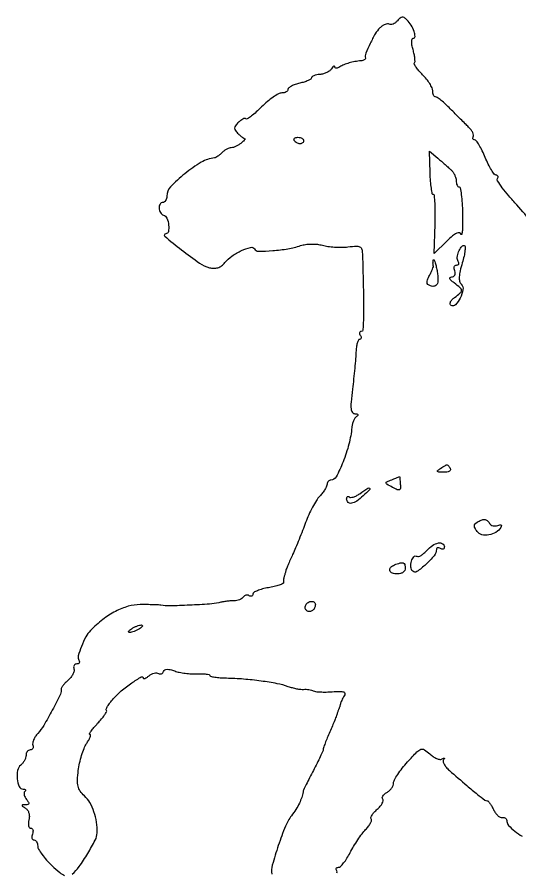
# Model space of a CAD drawing. Extents: x 1 to 280, y 1 to 370.
# Drawn here: x 0.7 to 129.3, y 151.6 to 370.4 of the extents above; entities that cross this region are included whole.
import ezdxf

# ---------------------------------------------------------------- set-up
doc = ezdxf.new("R2010")
doc.units = 0

msp = doc.modelspace()

# ---------------------------------------------------------------- linework, layer by layer
for points in [[(132.461617, 317.642578, 0.026261), (128.499715, 322.370542, -0.011642), (126.442923, 324.684181, -0.018266), (124.797073, 326.774954, -0.012815), (123.581997, 328.533126, -0.290988), (123.574499, 329.120542, 0.07998), (123.714233, 329.456695, 0.15818), (123.691552, 329.741659, 0.184158), (123.512723, 329.930786, 0.112759), (123.209716, 330, -0.238527), (122.759745, 330.22761, -0.020846), (122.023098, 331.321875, -0.023796), (121.222649, 332.775887, -0.016131), (120.445678, 334.5, 0.015168), (119.672658, 336.224204, 0.022555), (118.884214, 337.678125, 0.01905), (118.162017, 338.780191, 0.242757), (117.735962, 339, -0.111784), (117.450732, 339.064575, -0.183705), (117.281991, 339.241351, -0.158952), (117.2597, 339.507601, -0.080633), (117.389756, 339.821621, 0.192732), (117.465001, 340.252775, 0.060702), (117.249368, 340.88382, 0.050458), (116.811732, 341.595459, 0.037676), (116.198773, 342.28385, -0.002807), (115.34308, 343.11958, -0.000973), (114.117765, 344.334545, -0.000967), (112.773123, 345.678214, -0.001125), (111.5, 346.961106, 0.011593), (110.296211, 348.124379, 0.016063), (109.160937, 349.106068, 0.012568), (108.185435, 349.856489, 0.158581), (107.75, 349.998877, -0.195609), (107.463503, 350.115919, -0.086487), (107.220313, 350.453647, -0.066455), (107.055206, 350.953859, -0.046558), (107, 351.545455, 0.108958), (106.83128, 352.310509, 0.030881), (106.247822, 353.38911, 0.029545), (105.419414, 354.557684, 0.027419), (104.439394, 355.651515, -0.01724), (103.491684, 356.666933, -0.028077), (102.768797, 357.597774, -0.027328), (102.301182, 358.361292, -0.331467), (102.348, 358.681334, 0.203159), (102.486052, 359.02247, 0.02304), (102.432984, 359.871853, 0.024932), (102.265511, 360.920793, 0.017783), (101.978412, 362.075273, -0.024878), (101.707464, 363.234795, -0.050122), (101.632837, 364.169809, -0.078363), (101.743757, 364.7902, -0.319629), (102.038421, 365, 0.419603), (102.483219, 365.453043, 0.078815), (102.257395, 366.725292, 0.054904), (101.493963, 368.335733, 0.056724), (100.405261, 369.722121, 0.053799), (99.744168, 370.261412, 0.170434), (99.197393, 370.394729, 0.154273), (98.651907, 370.161138, 0.04186), (97.986001, 369.483132, -0.052222), (97.455832, 368.965199, -0.065677), (96.866872, 368.613592, -0.07943), (96.311561, 368.472674, -0.162294), (95.879022, 368.574768, 0.165593), (95.428063, 368.678156, 0.067941), (94.810147, 368.527915, 0.05705), (94.131831, 368.167708, 0.045847), (93.496212, 367.639069, 0.0636), (92.333831, 366.136308, 0.020788), (91.013347, 363.659299, 0.01692), (89.906554, 361.142902, 0.140963), (89.782963, 359.916667, -0.202333), (89.731439, 359.685873, -0.096799), (89.506905, 359.472943, -0.071526), (89.143895, 359.309493, -0.047545), (88.694444, 359.225268, 0.021959), (87.11258, 359.011796, 0.025358), (85.630961, 358.666827, 0.027466), (84.31873, 358.210923, 0.0423), (83.25, 357.662863, -0.046254), (82.769423, 357.421188, -0.099257), (82.362689, 357.349003, -0.174648), (82.09682, 357.451521, -0.212629), (81.984687, 357.690983, 0.219836), (81.899169, 357.867248, 0.313543), (81.731627, 357.880448, 0.092755), (81.463991, 357.648529, 0.026638), (81.14471, 357.199905, -0.090949), (80.672675, 356.68981, -0.046793), (79.927784, 356.233917, -0.044405), (79.047441, 355.895552, -0.050796), (78.160023, 355.737101, 0.030822), (77.332652, 355.623197, 0.046193), (76.634507, 355.414289, 0.057029), (76.147573, 355.150163, 0.244678), (76, 354.866651, -0.258718), (75.826119, 354.5531, -0.032679), (75.11875, 354.173254, -0.031699), (74.1494, 353.803864, -0.021128), (73, 353.5, 0.027524), (71.850988, 353.180468, 0.039605), (70.88125, 352.764234, 0.04518), (70.193748, 352.31879, 0.230346), (70, 351.920545, -0.16954), (69.877389, 351.569338, -0.094514), (69.53, 351.27041, -0.075132), (69.012041, 351.068256, -0.055589), (68.4, 351, 0.12661), (67.564307, 350.784937, 0.024774), (66.232083, 349.962083, 0.024856), (64.736764, 348.81933, 0.020792), (63.266667, 347.466667, -0.01291), (61.877061, 346.147028, -0.021246), (60.628571, 345.113929, -0.016697), (59.595477, 344.383549, -0.355821), (59.247619, 344.419048, 0.254452), (58.95944, 344.504125, 0.062934), (58.477946, 344.335446, 0.049001), (57.901251, 343.973415, 0.031733), (57.309524, 343.452381, 0.032963), (56.559139, 342.595948, 0.164868), (56.357143, 342, 0.164868), (56.559139, 341.404052, 0.032963), (57.309524, 340.547619, 0.018816), (57.893657, 340.005869, 0.027943), (58.447193, 339.581324, 0.026808), (58.914822, 339.297954, 0.249878), (59.142926, 339.297619, -0.820687), (59.165696, 339.269725, -0.026776), (58.985173, 339.073363, -0.011248), (58.603611, 338.716929, -0.004616), (58.070844, 338.25, -0.033457), (57.433011, 337.771614, -0.030684), (56.718859, 337.367188, -0.032064), (56.035891, 337.086595, -0.081608), (55.50887, 337, 0.085046), (54.994991, 336.911956, 0.036998), (54.358543, 336.632812, 0.035236), (53.710151, 336.228346, 0.039325), (53.15, 335.75, -0.022328), (52.620054, 335.265383, -0.024054), (52.061563, 334.842573, -0.024506), (51.550771, 334.528769, -0.095984), (51.2, 334.416206, 0.10367), (47.829019, 333.277576, 0.036331), (43.601655, 330.354504, 0.033526), (39.955566, 326.994209, 0.192097), (39, 324.59879, -0.060662), (38.925551, 323.987407, -0.079313), (38.70625, 323.469645, -0.097302), (38.381402, 323.122988, -0.157245), (38, 323, 0.265549), (37.275167, 322.585837, 0.147469), (37.025959, 321.566308, 0.120469), (37.370497, 320.423748, 0.181036), (38.171326, 319.776225, -0.219206), (39.029296, 318.971579, -0.067772), (39.479399, 317.212775, -0.078158), (39.412115, 315.564466, -0.35768), (38.723997, 315, 0.698062), (38.49016, 314.363253, 0.010816), (42.753533, 310.899634, 0.012239), (47.398446, 307.468956, 0.090604), (49.887832, 306.324355, 0.057488), (51.06717, 306.163685, 0.086167), (52.092102, 306.320008, 0.084991), (53.014259, 306.815242, 0.054466), (53.887832, 307.664415, -0.06893), (55.673044, 309.302407, -0.044147), (58.123539, 310.694232, -0.043411), (60.425871, 311.512635, -0.329169), (61.432562, 311.109117, 0.262547), (62.455755, 310.545195, 0.015833), (66.092776, 310.696038, 0.023621), (69.987143, 311.166987, 0.038271), (73.222008, 311.972626, -0.047454), (74.471965, 312.259697, -0.028947), (75.983546, 312.370292, -0.028855), (77.508376, 312.305392, -0.044798), (78.800594, 312.057189, 0.035856), (80.157297, 311.771393, 0.018127), (81.896531, 311.597437, 0.017907), (83.714174, 311.547208, 0.025399), (85.328586, 311.642519, -0.016606), (87.624946, 311.818645, -0.175599), (88.507319, 311.541519, -0.202652), (88.940538, 310.783024, -0.023113), (89.08716, 308.773553, -0.001947), (89.304931, 299.192644, -0.009983), (89.298902, 293.875075, -0.008881), (89.16569, 290.448881, -0.397651), (88.690983, 290.000205, 0.157829), (88.435439, 289.917409, 0.191211), (88.301162, 289.70631, 0.127019), (88.321874, 289.383189, 0.059289), (88.5, 289, -0.059279), (88.678129, 288.616825, -0.127038), (88.698838, 288.29375, -0.191272), (88.564558, 288.082721, -0.157823), (88.309017, 288, 0.288587), (87.98823, 287.798029, 0.042239), (87.702707, 287.045313, 0.03696), (87.485247, 285.995436, 0.023447), (87.381049, 284.75, -0.010786), (87.28398, 283.082746, -0.003485), (87.069822, 280.61875, -0.003474), (86.79345, 277.881195, -0.003893), (86.488592, 275.25, 0.0081), (86.136133, 271.966579, 0.047337), (86.142843, 270.231289, 0.123172), (86.464109, 269.333321, 0.247662), (87.107544, 268.984687, -0.043244), (87.621308, 268.934472, -0.230148), (87.841907, 268.771496, -0.300946), (87.817645, 268.535754, -0.062572), (87.5, 268.234687, 0.092536), (87.103489, 267.811293, 0.040358), (86.74147, 267.128314, 0.038131), (86.463988, 266.319547, 0.041406), (86.322026, 265.5, -0.041378), (85.580826, 261.219626, -0.031098), (84.093367, 256.675542, -0.025372), (82.337901, 252.840306, -0.279669), (80.953083, 252, 0.10851), (80.589467, 251.920148, 0.099704), (80.279968, 251.693967, 0.095459), (80.072432, 251.355928, 0.090311), (80, 250.958187, -0.111648), (79.879682, 250.426078, -0.026796), (79.444284, 249.625914, -0.026204), (78.832329, 248.739636, -0.023335), (78.108199, 247.885763, 0.047545), (77.264397, 246.787253, 0.017027), (76.271994, 245.077607, 0.016714), (75.304534, 243.117334, 0.018993), (74.513859, 241.177577, -0.005371), (73.743995, 239.131103, -0.003782), (72.836239, 236.845913, -0.003817), (71.934521, 234.672772, -0.008001), (71.193612, 233, 0.003979), (70.562194, 231.604844, 0.00507), (70.003239, 230.307812, 0.003995), (69.554998, 229.213522, 0.041733), (69.412952, 228.75, -0.008031), (69.333019, 228.408627, -0.004624), (69.226362, 228, -0.004619), (69.111629, 227.591489, -0.007699), (69.006579, 227.25, 0.030665), (68.919925, 226.914172, 0.020959), (68.861301, 226.524443, 0.021177), (68.836427, 226.142556, 0.039488), (68.853842, 225.833212, -0.33197), (68.690328, 225.538036, -0.022992), (67.751035, 225.165154, -0.025455), (66.488424, 224.80068, -0.015691), (64.972263, 224.495314, 0.022346), (63.450327, 224.167657, 0.033835), (62.166852, 223.736076, 0.036234), (61.237197, 223.270304, 0.264389), (61, 222.853085, -0.111229), (60.926892, 222.528513, -0.183439), (60.726548, 222.336235, -0.159393), (60.424867, 222.310261, -0.08101), (60.069098, 222.457295, 0.101427), (59.668863, 222.604033, 0.098476), (59.238692, 222.583771, 0.097365), (58.84512, 222.399684, 0.0967), (58.549408, 222.079944, -0.107702), (58.198743, 221.716969, -0.052426), (57.625298, 221.416009, -0.048546), (56.935854, 221.216605, -0.050549), (56.23031, 221.157545, 0.024022), (55.413587, 221.132597, 0.01162), (54.373117, 221.026299, 0.011495), (53.291989, 220.865072, 0.016203), (52.337748, 220.668229, -0.042336), (49.948696, 220.304199, -0.005593), (44.832101, 220.020424, -0.005202), (39.692931, 219.846571, -0.049324), (37.5, 220.011691, 0.031683), (36.884459, 220.079909, 0.003898), (35.532188, 220.132993, 0.004598), (33.922982, 220.168792, 0.003784), (32.205322, 220.178202, 0.070078), (29.132892, 219.738903, 0.049885), (25.901028, 218.441932, 0.044645), (22.641707, 216.350273, 0.034418), (19.488337, 213.536248, 0.0699), (18.284893, 211.89887, 0.03136), (17.16547, 209.467962, 0.026477), (16.379671, 207.063835, 0.207019), (16.546313, 205.925064, -0.101131), (16.675837, 205.572421, -0.177619), (16.614525, 205.271738, -0.167561), (16.368418, 205.070249, -0.088732), (15.975684, 205, 0.120535), (15.57427, 204.901805, 0.143746), (15.294276, 204.632813, 0.127682), (15.183828, 204.227294, 0.085447), (15.260148, 203.75, -0.142889), (15.287243, 203.150726, -0.057686), (15.000768, 202.375372, -0.050786), (14.476618, 201.558791, -0.044711), (13.777796, 200.825736, 0.019593), (13.055496, 200.140435, 0.026812), (12.465236, 199.465927, 0.025874), (12.05096, 198.877633, 0.192557), (11.990463, 198.547694, -0.166378), (11.827589, 197.307895, -0.006656), (9.72263, 193.201401, -0.011452), (7.530585, 189.281481, -0.054363), (5.994773, 187.224764, 0.043276), (5.394935, 186.457484, 0.046368), (4.951822, 185.615328, 0.051316), (4.716798, 184.825292, 0.127778), (4.757191, 184.228428, -0.082323), (4.831692, 183.759241, -0.124368), (4.728154, 183.360851, -0.143501), (4.463406, 183.096837, -0.12539), (4.083333, 183, 0.126332), (3.670183, 182.893919, 0.100771), (3.318229, 182.595343, 0.089881), (3.08165, 182.148714, 0.077113), (3, 181.622445, -0.080281), (2.901476, 181.012775, -0.044219), (2.600466, 180.317963, -0.042648), (2.160335, 179.649743, -0.052646), (1.639886, 179.116095, 0.176777), (0.849394, 177.76115, 0.070868), (0.769471, 175.584062, 0.078058), (1.285265, 173.649853, 0.296887), (2.283244, 173, -0.066038), (2.638809, 172.952833, -0.194817), (2.831585, 172.806715, -0.240493), (2.845579, 172.59298, -0.094973), (2.675343, 172.342009, 0.171918), (2.507446, 171.989854, 0.082297), (2.537806, 171.483088, 0.066538), (2.753708, 170.904134, 0.050768), (3.131121, 170.342009, -0.027106), (3.627256, 169.673592, -0.1956), (3.704551, 169.288336, -0.29649), (3.484157, 169.058664, -0.054651), (2.872445, 168.984687, 0.017616), (2.14425, 168.950885, 0.397246), (2.015443, 168.807797, 0.240243), (2.132929, 168.590104, 0.009968), (2.893399, 168.087045, -0.104575), (3.409145, 167.58405, -0.078677), (3.74213, 166.862745, -0.071274), (3.857158, 166.003998, -0.061735), (3.737018, 165.102358, 0.043732), (3.600118, 164.296959, 0.074637), (3.646414, 163.617568, 0.112001), (3.858701, 163.166769, 0.23088), (4.200608, 163, -0.17526), (4.538389, 162.877849, -0.149307), (4.747217, 162.559375, -0.1042), (4.784309, 162.074222, -0.058834), (4.638374, 161.5, 0.055937), (4.488865, 160.925634, 0.100118), (4.516384, 160.440625, 0.147206), (4.710807, 160.122486, 0.184534), (5.031385, 160, -0.158967), (5.400829, 159.879496, -0.096952), (5.715469, 159.539649, -0.078723), (5.92793, 159.03216, -0.059911), (6, 158.432848, 0.13284), (6.220762, 157.616579, 0.025289), (7.070267, 156.316654, 0.025381), (8.2486, 154.859974, 0.020942), (9.643464, 153.429467, 0.01369), (11.644357, 151.643305, 0.074408), (12.877934, 150.882167, 0.152031)], [(14.77947, 151.231939, 0.06378), (16.585517, 153.167941, 0.019765), (18.785103, 156.497769, 0.017377), (20.69714, 159.920094, 0.109883), (21.199163, 161.839225, 0.047352), (21.04381, 164.530269, 0.044945), (20.386086, 167.193407, 0.047438), (19.321311, 169.53508, 0.074941), (17.951886, 171.259452, -0.052883), (16.881639, 172.491825, -0.092804), (16.32747, 173.71837, -0.070268), (16.171283, 175.291203, -0.020137), (16.371379, 177.738074, -0.024066), (16.696676, 179.63328, -0.019977), (17.218934, 181.61195, -0.020438), (17.845098, 183.388429, -0.050115), (18.483898, 184.615769, 0.019708), (19.033308, 185.531017, 0.039518), (19.378602, 186.299632, 0.063517), (19.494446, 186.826657, 0.440677), (19.335962, 187, -0.563496), (19.229449, 187.175888, -0.033281), (19.627868, 187.828179, -0.024927), (20.33995, 188.736832, -0.01236), (21.32691, 189.819333, 0.016127), (22.328157, 190.934255, 0.026199), (23.09541, 191.949632, 0.024198), (23.602012, 192.782778, 0.332315), (23.554313, 193.112354, -0.307738), (23.492743, 193.435428, -0.030571), (23.868866, 194.176083, -0.030165), (24.477649, 195.082722, -0.018932), (25.290312, 196.06838, -0.036001), (27.379079, 198.099764, -0.023609), (30.047759, 200.138177, -0.019112), (32.490452, 201.693084, -0.579034), (33, 201.400608, 0.38181), (33.125139, 201.260622, 0.12079), (33.427757, 201.299733, 0.05612), (33.896728, 201.54452, 0.024889), (34.456195, 201.963645, -0.052706), (35.084341, 202.381871, -0.058121), (35.766161, 202.643179, -0.066022), (36.397055, 202.717984, -0.13576), (36.870785, 202.579859, 0.102016), (37.263716, 202.436319, 0.124264), (37.652287, 202.475441, 0.124282), (37.975697, 202.694285, 0.102064), (38.185387, 203.056161, -0.180715), (38.507207, 203.45468, -0.120499), (39.074864, 203.626589, -0.073447), (39.90959, 203.549231, -0.028614), (41.020797, 203.210048, 0.037293), (42.203005, 202.871485, 0.019052), (43.726422, 202.615833, 0.01882), (45.324498, 202.470763, 0.026786), (46.75, 202.471712, -0.016576), (47.996088, 202.497977, -0.02741), (49.045832, 202.427666, -0.026445), (49.830062, 202.289361, -0.348198), (50.001769, 202.074056, 0.350992), (50.187334, 201.843737, 0.016014), (51.250936, 201.644192, 0.020784), (52.622975, 201.490061, 0.012682), (54.251769, 201.41681, -0.015356), (58.611673, 201.197369, -0.013672), (63.122998, 200.706687, -0.013979), (67.178361, 200.037084, -0.037466), (70, 199.266823, 0.020401), (71.067187, 198.936012, 0.017849), (72.20625, 198.676387, 0.018216), (73.252654, 198.516122, 0.049809), (74, 198.504154, -0.033558), (74.645561, 198.514763, -0.026023), (75.344939, 198.442688, -0.026646), (75.992871, 198.305936, -0.055759), (76.472131, 198.118564, 0.094362), (77.072551, 197.935511, 0.015102), (78.301125, 197.840038, 0.016248), (79.773106, 197.818164, 0.013611), (81.333373, 197.888199, -0.012375), (83.306582, 197.981656, -0.089212), (84.243232, 197.834942, -0.303932), (84.535746, 197.448032, -0.156815), (84.376554, 196.834501, 0.015827), (84.042428, 196.268549, 0.014936), (83.7379, 195.671697, 0.015085), (83.500125, 195.12724, 0.0492), (83.390313, 194.75, -0.016919), (83.318335, 194.426269, -0.012512), (83.217779, 194.073438, -0.012677), (83.105872, 193.744589, -0.027578), (83, 193.5, 0.022074), (82.890964, 193.255514, 0.009983), (82.768871, 192.926562, 0.009862), (82.653623, 192.573729, 0.013299), (82.564242, 192.25, -0.03289), (82.413176, 191.776034, -0.002767), (81.936835, 190.582876, -0.00367), (81.34975, 189.165586, -0.002828), (80.689242, 187.627876, 0.005576), (80.042178, 186.098339, 0.007633), (79.496215, 184.706413, 0.005227), (79.070367, 183.53279, 0.084607), (79, 183.119919, -0.105714), (78.909571, 182.696996, -0.00437), (78.260044, 181.280859, -0.00742), (77.44609, 179.611278, -0.005183), (76.481, 177.752158, 0.004522), (75.508185, 175.884191, 0.006222), (74.670137, 174.18695, 0.004115), (73.998151, 172.752042, 0.072175), (73.853681, 172.260115, -0.047257), (73.523178, 170.88574, -0.031101), (72.900411, 169.38191, -0.028024), (72.012433, 167.797528, -0.021815), (70.880152, 166.179175, 0.067554), (69.352501, 163.506186, 0.015145), (67.529241, 158.572998, 0.012743), (65.987549, 153.558031, 0.111586), (65.870864, 151.25, -0.091414)], [(82.497609, 151.550787, 0.234642), (82.448076, 152.084016, -0.090282), (82.311048, 152.43367, -0.169015), (82.353377, 152.73093, -0.176388), (82.568316, 152.929288, -0.099355), (82.920659, 153, 0.200131), (83.435803, 153.214796, 0.027644), (84.222126, 154.101562, 0.02815), (85.076364, 155.313759, 0.020401), (85.892594, 156.75, -0.016413), (86.781025, 158.342719, -0.012501), (87.853338, 160.028106, -0.01268), (88.939092, 161.558643, -0.028774), (89.852701, 162.643551, 0.027185), (90.585721, 163.508421, 0.04232), (91.107893, 164.333715, 0.051458), (91.377034, 165.014046, 0.27119), (91.279459, 165.387208, -0.284771), (91.19537, 165.745465, -0.059064), (91.484887, 166.35678, -0.045741), (92.044072, 167.089745, -0.028312), (92.821489, 167.845178, 0.034298), (93.589499, 168.609542, 0.054225), (94.121849, 169.369817, 0.073137), (94.361948, 170.014519, 0.254248), (94.240143, 170.426524, -0.212952), (94.104882, 170.779687, -0.122162), (94.240799, 171.223797, -0.082178), (94.644054, 171.698595, -0.048163), (95.25833, 172.124693, 0.057299), (95.92448, 172.604984, 0.052106), (96.488385, 173.238248, 0.055513), (96.87268, 173.921267, 0.100735), (97, 174.546809, -0.127262), (97.204352, 175.336688, -0.019585), (98.052298, 176.733825, -0.020797), (99.210675, 178.335167, -0.016721), (100.582292, 179.959408, -0.007468), (102.969255, 182.523447, -0.11556), (103.972091, 183.174919, -0.236071), (104.868327, 183.069, -0.042209), (106.233736, 181.996869, 0.040008), (107.106584, 181.305279, 0.05007), (108.017775, 180.819238, 0.058602), (108.833393, 180.590966, 0.170009), (109.401444, 180.694906, -0.018748), (109.796892, 180.900921, -0.230389), (109.962329, 180.899252, -0.457417), (109.990006, 180.790782, -0.03183), (109.768188, 180.511847, 0.242446), (109.648661, 180.062085, 0.071137), (109.90694, 179.371713, 0.053947), (110.466694, 178.567097, 0.035129), (111.268188, 177.766309, 0.001741), (115.76249, 173.89357, 0.0076), (118.464324, 171.651969, 0.006762), (120.312562, 170.20613, 0.164027), (120.923996, 170, -0.210632), (121.217024, 169.870827, -0.028704), (121.6497, 169.339063, -0.02898), (122.11348, 168.611792, -0.020688), (122.549471, 167.75, 0.046121), (123.030871, 166.907603, 0.057552), (123.628916, 166.234375, 0.068691), (124.24719, 165.81832, 0.16609), (124.7866, 165.75, -0.103893), (125.249303, 165.748217, -0.121342), (125.643564, 165.556598, -0.119998), (125.906714, 165.201709, -0.100129), (126, 164.740547, 0.192691), (126.416821, 163.699129, 0.032771), (128.021026, 162.222999, 0.035129), (129.850912, 160.949239, 0.122637)]]:
    msp.add_lwpolyline(points, format="xyb")
for points in [[(74, 338.833333, -0.112153), (73.927786, 338.515437, -0.100145), (73.723586, 338.244792, -0.094392), (73.418314, 338.063221, -0.087308), (73.059017, 338, -0.076861), (72.660916, 338.061561, -0.053298), (72.243158, 338.244792, -0.05288), (71.869696, 338.514519, -0.071639), (71.603006, 338.833333, -0.16277), (71.528782, 339.149103, -0.190804), (71.66697, 339.421875, -0.124167), (72.023273, 339.606344, -0.05773), (72.543989, 339.666667, -0.055286), (73.100961, 339.604892, -0.074868), (73.572297, 339.421875, -0.094314), (73.888458, 339.151276, -0.170324)], [(111.718874, 331.321429, -0.056888), (112.20928, 330.754801, -0.040971), (112.623669, 330.027455, -0.041552), (112.906627, 329.259241, -0.067567), (113, 328.571429, 0.045745), (113.055178, 327.969579, 0.065394), (113.220313, 327.460122, 0.085086), (113.463432, 327.115084, 0.197633), (113.75, 326.994944, -0.361852), (114.053051, 326.739102, -0.011223), (114.319385, 325.010046, -0.017163), (114.529333, 322.831292, -0.010427), (114.635141, 320.244944, -0.006515), (114.652657, 317.744017, -0.015224), (114.58443, 315.874135, -0.031059), (114.451829, 314.852036, -0.757949), (114.272735, 314.837218, 0.257463), (113.831457, 315.216978, 0.164307), (113.142461, 315.134546, 0.065328), (112.098067, 314.457366, 0.016017), (110.579217, 313.07678), (107.383247, 309.979124), (107.632114, 317.489562, 0.008616), (107.677887, 320.369357, 0.014348), (107.605045, 322.794045, 0.008003), (107.458139, 324.756117, 0.387545), (107.190491, 325.000803, -0.355326), (106.91118, 325.228518, -0.013737), (106.66045, 326.634182, -0.019125), (106.460768, 328.429013, -0.011651), (106.355723, 330.560113), (106.211446, 336.118619), (108.324597, 334.30931, -0.001902), (109.227495, 333.530263, -0.001527), (110.193341, 332.685279, -0.001543), (111.08142, 331.898653, -0.003937)], [(114.573663, 307.578505, 0.016736), (114.019887, 305.487255, 0.043961), (113.807332, 303.951492, 0.065477), (113.897682, 302.839912, 0.144373), (114.301288, 302.098712, -0.241584), (114.743738, 300.723692, -0.071525), (114.057972, 298.549823, -0.081379), (112.852835, 296.828413, -0.35126), (111.697795, 296.686773, -0.214283), (111.458759, 297.039918, -0.14969), (111.519245, 297.523967, -0.088428), (111.912371, 298.101214, -0.041309), (112.59851, 298.69569, 0.019403), (114.06742, 299.859854, 0.225781), (114.356845, 300.511968, 0.210562), (114.04333, 301.175387, 0.016796), (112.5, 302.42515, -0.021564), (111.69834, 303.087072, -0.111112), (111.367711, 303.553989, -0.354269), (111.450816, 303.836481, -0.146103), (111.856989, 303.968197, 0.113011), (112.350388, 304.093394, 0.15767), (112.669807, 304.413408, 0.135432), (112.770033, 304.90163, 0.075055), (112.638374, 305.5, -0.059765), (112.493584, 306.074174, -0.105471), (112.53372, 306.559375, -0.149855), (112.747127, 306.877971, -0.172457), (113.090402, 307, 0.099874), (113.438766, 307.070286, 0.176755), (113.651003, 307.267241, 0.16859), (113.692242, 307.56246, 0.089822), (113.555773, 307.909758, -0.160149), (113.304078, 308.95651, -0.067753), (113.618766, 310.384344, -0.070782), (114.274625, 311.603498, -0.238344), (115.059158, 312, -0.409061), (115.313336, 311.750262, -0.031758), (115.26518, 310.701186, -0.029225), (115.023484, 309.274327, -0.016527)], [(108.230453, 302.313142, -0.120632), (107.971492, 301.902033, -0.105667), (107.539864, 301.632615, -0.096251), (106.99978, 301.547918, -0.082701), (106.435555, 301.663103, -0.086038), (105.803711, 302.040187, -0.194639), (105.552658, 302.526433, -0.120962), (105.657292, 303.225289, -0.025512), (106.187294, 304.349961, 0.010231), (106.616017, 305.19201, 0.015553), (106.950314, 305.941864, 0.010155), (107.191584, 306.567705, 0.23996), (107.16898, 306.75, -0.124732), (107.109368, 306.915256, -0.016064), (107.084393, 307.29375, -0.017948), (107.085371, 307.753053, -0.014088), (107.118315, 308.25, -0.395036), (107.242099, 308.359443, -0.28413), (107.406001, 308.251562, -0.040276), (107.655435, 307.577654, -0.011593), (107.931527, 306.5, -0.019108), (108.168395, 305.264405, -0.019982), (108.305982, 304.032611, -0.020116), (108.33918, 302.963699, -0.078369)], [(111.5, 255, -0.229941), (111.538683, 254.620381, -0.175006), (111.266583, 254.295345, -0.092833), (110.660528, 254.079473, -0.040942), (109.809017, 254.015313, -0.011265), (108.59016, 254.050865, -0.210879), (108.255355, 254.219823, -0.418214), (108.283036, 254.483883, -0.025105), (109, 255, -0.006588), (110.248743, 255.78387, -0.137706), (110.669081, 255.901875, -0.235263), (110.993465, 255.740301, -0.023248)], [(98.725198, 250.997997, -0.031516), (98.738457, 249.908942, -0.288562), (98.478245, 249.538767, -0.207243), (97.952544, 249.545319, -0.01756), (96.710306, 250.155039, -0.008044), (95.310007, 250.933691, -0.242123), (95.098295, 251.262454, -0.321882), (95.272224, 251.562181, -0.01243), (96.522304, 252.086758, 0.002288), (97.283133, 252.388029, 0.003657), (97.929978, 252.653103, 0.000821), (98.494053, 252.89018, 0.172824), (98.537196, 252.929715, -0.742284), (98.554706, 252.926292, -0.000914), (98.607765, 252.391265, -0.003478), (98.66469, 251.760903, -0.00198)], [(89.230375, 248, -0.035504), (87.566094, 246.656785, -0.103762), (86.215123, 246.08356, -0.23889), (85.371136, 246.321228, -0.209829), (85, 247.166667, -0.05446), (85.044148, 247.57079, -0.163926), (85.185462, 247.805163, -0.256951), (85.39164, 247.847006, -0.12124), (85.631361, 247.701972, 0.218755), (86.017253, 247.559064, 0.055302), (86.691534, 247.686327, 0.046052), (87.506924, 248.020616, 0.032486), (88.353868, 248.535305, -0.006027), (90.38043, 249.918654, -0.291666), (90.850064, 249.927727, -0.487576), (90.889106, 249.590354, -0.007166)], [(121.542134, 240.931826, 0.113659), (121.904, 240.565974, 0.081888), (122.434546, 240.340965, 0.075928), (123.049103, 240.287896, 0.075388), (123.653088, 240.420372, -0.03897), (124.208046, 240.585076, -0.195661), (124.520642, 240.529538, -0.321915), (124.611377, 240.306038, -0.079251), (124.44961, 239.918468, -0.117811), (123.177329, 238.653082, -0.095298), (121.368483, 237.976112, -0.104558), (119.579155, 238.048194, -0.174439), (118.34406, 238.882374, -0.034222), (117.824835, 239.705139, -0.123314), (117.673063, 240.301646, -0.171117), (117.841423, 240.784972, -0.082697), (118.335243, 241.228353, -0.041193), (119.428601, 241.803522, -0.124167), (120.254693, 241.932489, -0.15538), (120.930827, 241.646227, -0.07726)], [(110, 234.940983, -0.108972), (109.921712, 234.586039, -0.182303), (109.70625, 234.3746, -0.161196), (109.3821, 234.343488, -0.082592), (109, 234.5, 0.060781), (108.614674, 234.677727, 0.124083), (108.284467, 234.698838, 0.182097), (108.062722, 234.564918, 0.158354), (107.968399, 234.309017, -0.163024), (107.353089, 232.685382, -0.034808), (105.256532, 230.457503, -0.032413), (102.976337, 228.608444, -0.365584), (101.900521, 228.699479, -0.182809), (101.422054, 229.76013, -0.084076), (101.584276, 231.290481, -0.114086), (102.193682, 232.404518, -0.364073), (102.971138, 232.517838, 0.22262), (103.385153, 232.469814, 0.052735), (104.034407, 232.765996, 0.044376), (104.780715, 233.30111, 0.031131), (105.521341, 234.023581, -0.059668), (106.982238, 235.294682, -0.099022), (108.481457, 235.927559, -0.186289), (109.538828, 235.750066, -0.264985)], [(100, 229.5, -0.130775), (99.846791, 228.924246, -0.10214), (99.416667, 228.4375, -0.08892), (98.769411, 228.111864, -0.072314), (98, 228, -0.084568), (96.692438, 228.22275, -0.234902), (96.060165, 228.87234, -0.27874), (96.249593, 229.669762, -0.102952), (97.25, 230.337719, -0.02456), (98.666805, 230.830013, -0.14628), (99.441029, 230.825992, -0.247643), (99.860585, 230.409933, -0.076163)], [(77, 220.166667, -0.108877), (76.811284, 219.310297, -0.127543), (76.284736, 218.669079, -0.144342), (75.566741, 218.412785, -0.153624), (74.844208, 218.596285, -0.216101), (74.429398, 219.213724, -0.159804), (74.55481, 220.037836, -0.132181), (75.184533, 220.740389, -0.145303), (76.059017, 221, -0.087308), (76.418314, 220.936779, -0.094392), (76.723586, 220.755208, -0.100145), (76.927786, 220.484563, -0.112153)], [(32, 214, -0.026766), (31.352293, 213.628962, -0.024204), (30.646875, 213.315379, -0.024967), (29.987337, 213.096832, -0.067616), (29.5, 213.030626, -0.190341), (29.267727, 213.122372, -0.335455), (29.234375, 213.315379, -0.102785), (29.485814, 213.625641, -0.027796), (30, 214, -0.026766), (30.647707, 214.371038, -0.024204), (31.353125, 214.684621, -0.024967), (32.012663, 214.903168, -0.067616), (32.5, 214.969374, -0.190341), (32.732273, 214.877628, -0.335455), (32.765625, 214.684621, -0.102785), (32.514186, 214.374359, -0.027796)]]:
    msp.add_lwpolyline(points, format="xyb", close=True)

doc.saveas('drawing.dxf')
